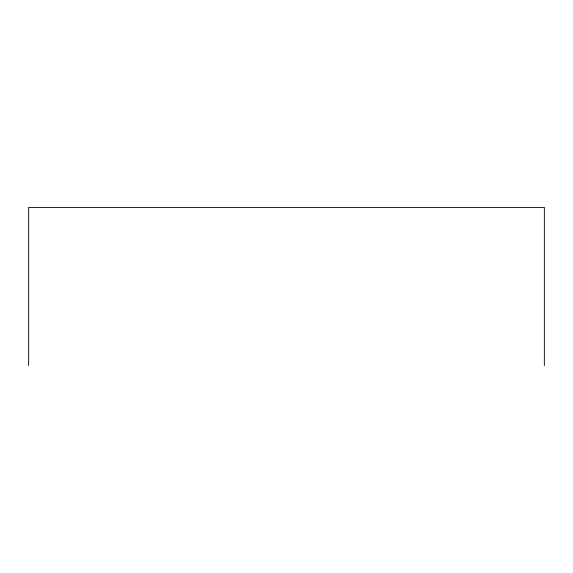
<?xml version="1.0" encoding="UTF-8"?>
<svg xmlns="http://www.w3.org/2000/svg" width="573" height="573" viewBox="0 0 573 573"><rect width="100%" height="100%" fill="white"/><g stroke="black" fill="none" stroke-linecap="round" stroke-linejoin="round"><path stroke-width="0.86" d="M544.35 365.595L544.35 207.405L28.65 207.405L28.65 365.595"/></g></svg>
